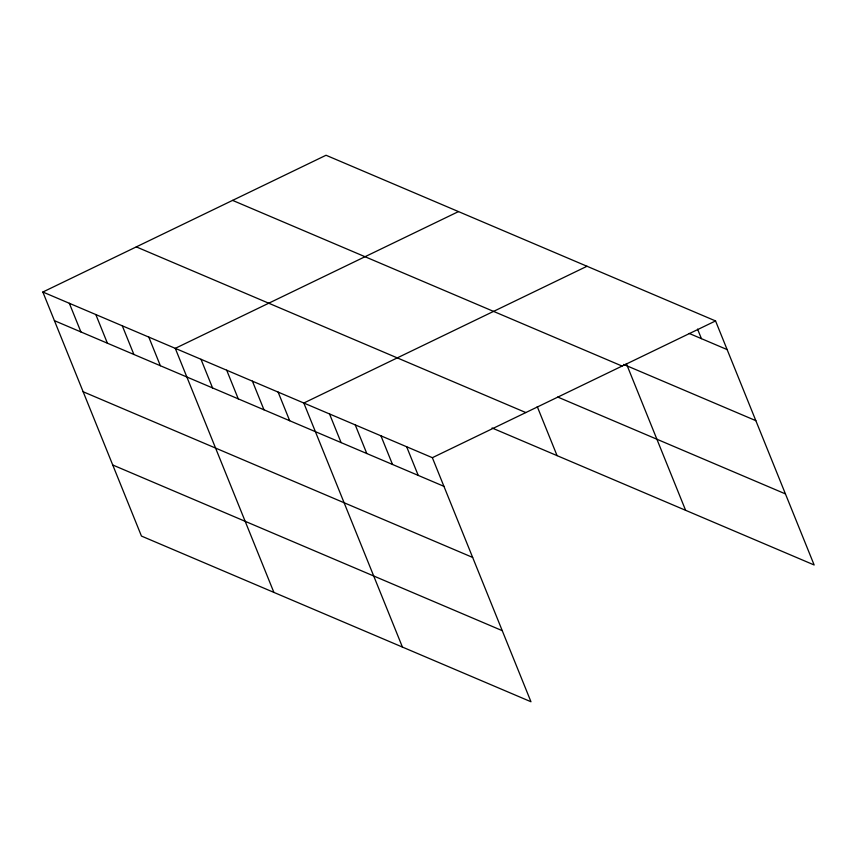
<?xml version="1.0" encoding="UTF-8"?>
<svg xmlns="http://www.w3.org/2000/svg" width="857" height="857" viewBox="0 0 857 857"><rect width="100%" height="100%" fill="white"/><g stroke="black" fill="none" stroke-linecap="round" stroke-linejoin="round"><path stroke-width="1.29" d="M42.85 292.023L432.357 457.692L530.965 701.744L141.448 536.064L42.85 292.023L326.035 155.256L715.552 320.936L814.15 564.977L492.057 427.986M458.474 211.593L175.278 348.349L273.886 592.391M587.013 266.259L303.817 403.026L402.426 647.067M432.357 457.692L715.552 320.936M689.178 333.437L727.122 349.581M623.628 364.429L755.842 420.658M232.59 200.388L622.096 366.068M557.736 397.048L785.43 493.9M136.306 246.891L525.812 412.56M54.419 320.668L443.937 486.337M83.14 391.745L472.657 557.425M112.728 464.987L502.245 630.656M697.555 329.099L701.412 338.644M626.317 363.539L685.611 510.311M537.264 406.614L557.071 455.635M406.647 446.754L418.227 475.41M380.947 435.827L392.517 464.473M355.237 424.89L366.807 453.535M329.527 413.952L341.107 442.608M278.118 392.088L289.687 420.733M252.408 381.151L263.977 409.796M226.698 370.213L238.267 398.869M200.988 359.287L212.568 387.932M148.797 337.08L160.366 365.735M122.305 325.821L133.885 354.466M95.823 314.551L107.393 343.196M69.331 303.282L80.912 331.938"/></g></svg>
